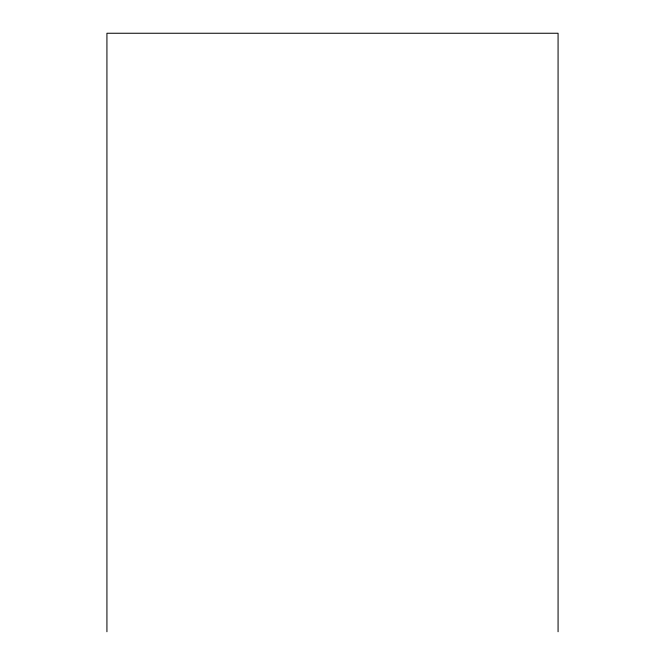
<?xml version="1.0" encoding="UTF-8"?>
<svg xmlns="http://www.w3.org/2000/svg" width="665" height="665" viewBox="0 0 665 665"><rect width="100%" height="100%" fill="white"/><g stroke="black" fill="none" stroke-linecap="round" stroke-linejoin="round"><path stroke-width="1" d="M558.076 631.75L558.076 33.25L106.924 33.25L106.924 631.75"/></g></svg>
